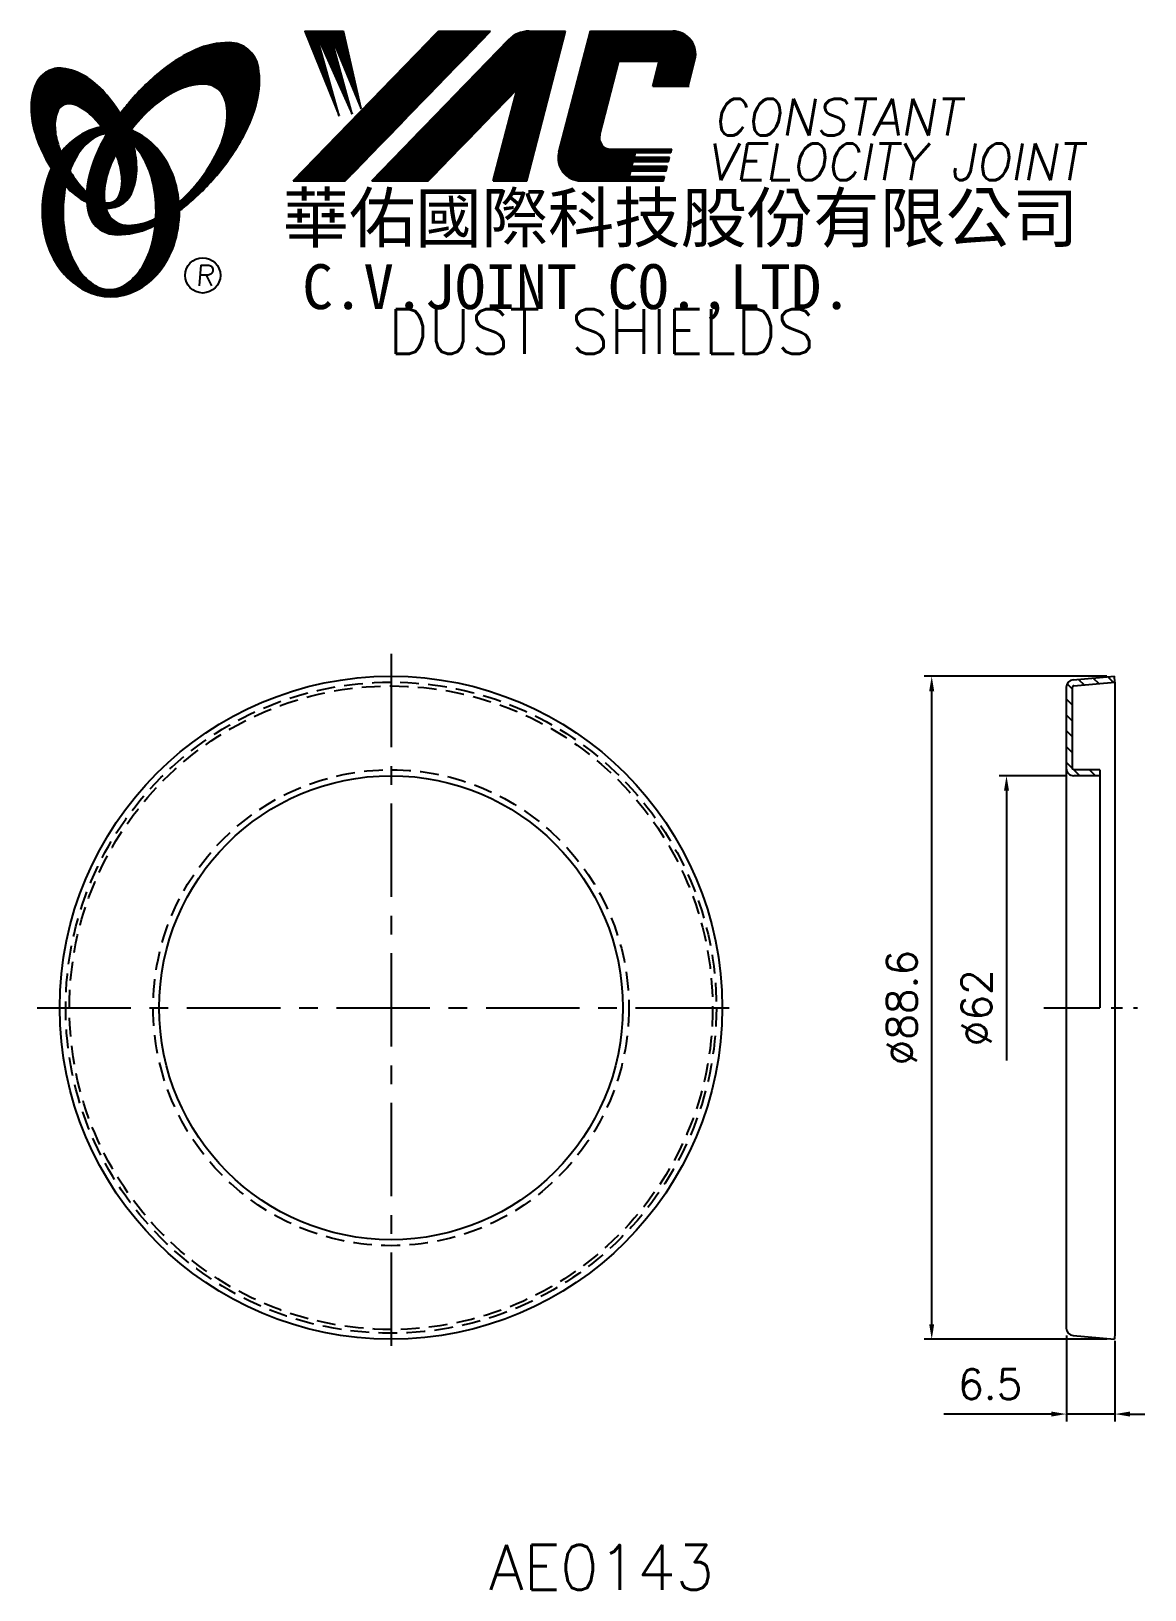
# Model space of a CAD drawing. Extents: x 106 to 255, y 3 to 211.
import ezdxf
from ezdxf.enums import TextEntityAlignment as Align

# ---------------------------------------------------------------- set-up
doc = ezdxf.new("R2010")
doc.units = 0
doc.header["$LTSCALE"] = 10
doc.header["$MEASUREMENT"] = 0
doc.linetypes.add('CENTER', pattern=[2, 1.25, -0.25, 0.25, -0.25])
doc.linetypes.add('HIDDEN', pattern=[0.375, 0.25, -0.125])
doc.layers.get('0').update_dxf_attribs({"linetype": 'CONTINUOUS'})
doc.layers.get('DEFPOINTS').update_dxf_attribs({"linetype": 'CONTINUOUS'})
doc.layers.add('4', color=4, linetype='CONTINUOUS')
doc.styles.add('CHINA', font='KAIU.TTF')
doc.styles.add('ITALICC', font='simplex.shx')
doc.dimstyles.new('STANDARD$0', dxfattribs={"dimtxt": 4, "dimasz": 2, "dimexe": 1, "dimexo": 1, "dimgap": 2, "dimtad": 1, "dimdec": 4, "dimzin": 10, "dimtxsty": 'ITALICC', "dimcen": 2, "dimclrd": 5, "dimclre": 5, "dimclrt": 18, "dimaunit": 1, "dimazin": 3, "dimtp": 0.1, "dimtfac": 0.7, "dimtdec": 4, "dimtmove": 0, "dimatfit": 3, "dimtolj": 1, "dimtzin": 10})
pattern_1 = [(45, (175.518777, -32.939753), (-0.00727476112, 0.00727476112), [])]
pattern_2 = [(45, (6.928231, 3.364656), (-0.00883883476, 0.00883883476), [])]

# ---------------------------------------------------------------- blocks, each defined once
blk = doc.blocks.new('*D14')
at = {"color": 5, "linetype": 'BYBLOCK'}
for p, q in [((249.81, 124.6), (225.38, 124.6)), ((226.38, 38), (226.38, 122.6)), ((249.81, 36), (225.38, 36))]:
    blk.add_line(p, q, dxfattribs=at)
for points in [[(226.04, 122.6), (226.71, 122.6), (226.38, 124.6)], [(226.04, 38), (226.71, 38), (226.38, 36)]]:
    blk.add_solid(points, dxfattribs=at)
at = {"layer": 'DEFPOINTS', "color": 0, "linetype": 'BYBLOCK'}
for p in [(226.38, 124.6), (250.81, 124.6), (250.81, 36)]:
    blk.add_point(p, dxfattribs=at)
at = {"color": 18, "linetype": 'BYBLOCK', "insert": (222.38, 80.3), "char_height": 4, "attachment_point": 5, "rotation": 90, "style": 'ITALICC'}
blk.add_mtext('\\A1;∅88.6', dxfattribs=at)
blk = doc.blocks.new('*D15')
at = {"color": 5, "linetype": 'BYBLOCK'}
for p, q in [((244.38, 111.3), (235.38, 111.3)), ((236.38, 109.3), (236.38, 73.25))]:
    blk.add_line(p, q, dxfattribs=at)
blk.add_solid([(236.04, 109.3), (236.71, 109.3), (236.38, 111.3)], dxfattribs=at)
at = {"layer": 'DEFPOINTS', "color": 0, "linetype": 'BYBLOCK'}
for p in [(236.38, 111.3), (245.38, 111.3), (244.38, 49.3)]:
    blk.add_point(p, dxfattribs=at)
at = {"color": 18, "linetype": 'BYBLOCK', "insert": (232.38, 80.3), "char_height": 4, "attachment_point": 5, "rotation": 90, "style": 'ITALICC'}
blk.add_mtext('\\A1;∅62', dxfattribs=at)
blk = doc.blocks.new('*D16')
at = {"color": 5, "linetype": 'BYBLOCK'}
for p, q in [((244.38, 36.48), (244.38, 25)), ((250.88, 35.8), (250.88, 25)), ((242.38, 26), (228, 26)), ((250.88, 26), (244.38, 26)), ((252.88, 26), (254.88, 26))]:
    blk.add_line(p, q, dxfattribs=at)
for points in [[(242.38, 26.34), (242.38, 25.67), (244.38, 26)], [(252.88, 26.34), (252.88, 25.67), (250.88, 26)]]:
    blk.add_solid(points, dxfattribs=at)
at = {"layer": 'DEFPOINTS', "color": 0, "linetype": 'BYBLOCK'}
for p in [(244.38, 37.48), (250.88, 36.8), (244.38, 26)]:
    blk.add_point(p, dxfattribs=at)
at = {"color": 18, "linetype": 'BYBLOCK', "insert": (234.19, 30), "char_height": 4, "attachment_point": 5, "style": 'ITALICC'}
blk.add_mtext('\\A1;6.5', dxfattribs=at)

msp = doc.modelspace()

# ---------------------------------------------------------------- hatches: boundary and pattern name
at = {"layer": '4', "linetype": 'CONTINUOUS'}
h = msp.add_hatch(dxfattribs=at)
h.set_pattern_fill('ANSI31', color=5, scale=0.1, style=0)
h.set_pattern_definition(pattern_2)
h.paths.add_polyline_path([(167.38694, 210.79564), (160.42963, 210.79564), (141.01302, 190.79188), (147.97033, 190.79188)])
h.paths.add_polyline_path([(170.93383, 203.03007), (167.75345, 190.79188), (172.23444, 190.79188), (177.43287, 210.79564), (172.53615, 210.79564, 0.202785967), (169.80207, 209.63922), (151.50794, 190.79188), (159.05486, 190.79188)])
h.paths.add_polyline_path([(184.56093, 206.79722), (189.95465, 206.79722), (189.08563, 203.45321), (193.80246, 203.45321), (194.71917, 206.98077, 0.490800957), (191.76897, 210.79564), (180.73466, 210.79564), (176.5276, 194.60675, 0.490800957), (179.4778, 190.79188), (190.51212, 190.79188), (190.66657, 191.38619), (185.94974, 191.38619), (186.14311, 192.13028), (190.85993, 192.13028), (191.01849, 192.74041), (186.30167, 192.74041), (186.46291, 193.36088), (191.17973, 193.36088), (191.33592, 193.96187), (186.61909, 193.96187), (186.7759, 194.56525), (191.49272, 194.56525), (191.60945, 195.01445), (183.4697, 195.01445, -0.490800957), (181.9946, 196.92188)])
h = msp.add_hatch(dxfattribs=at)
h.set_pattern_fill('ANSI31', color=1, scale=0.1, style=0)
h.set_pattern_definition(pattern_2)
h.paths.add_polyline_path([(147.745, 210.79564), (142.56767, 210.79564), (147.13844, 199.4919), (144.0725, 210.44988), (148.90724, 199.72756), (145.95923, 210.44988), (150.08645, 200.43453)])
h = msp.add_hatch(dxfattribs=at)
h.set_pattern_fill('ANSI31', color=5, scale=0.082305, style=0)
h.set_pattern_definition([(45, (6.928231, 3.364656), (-0.00727476112, 0.00727476112), [])])
h.paths.add_polyline_path([(128.9637, 203.73316, -0.172879177), (130.90518, 203.07459, -0.172879177), (131.99247, 201.33654, -0.104527385), (132.02025, 198.00835, -0.065680101), (130.85072, 194.6064, -0.051823203), (128.4103, 190.76401, -0.044272532), (125.73533, 187.93767, -0.020203161), (125.78891, 186.79975, 0.006517006), (126.19346, 187.11183, 0.049863361), (130.74689, 191.52489, 0.049863361), (134.33652, 196.75206, 0.063682799), (136.15757, 201.3794, 0.103597411), (136.34687, 205.96337, 0.177892575), (134.99826, 208.33365, 0.177892575), (132.43587, 209.26698, 0.103597411), (127.94807, 208.31393, 0.063682799), (123.69033, 205.74486, 0.049863361), (119.1369, 201.3318, 0.016070017), (117.8662, 199.72549, -0.007061632), (118.11349, 199.28845, -0.031648676), (119.06607, 197.25188, -0.008069351), (119.49798, 197.81619, -0.051823203), (122.67635, 201.07464, -0.065680101), (125.71828, 202.995, -0.104527385)])
h.paths.add_polyline_path([(115.88803, 190.57184, -0.065680101), (117.05756, 193.9738, -0.006063428), (117.3015, 194.44881, 0.027613469), (116.57467, 196.03688, 0.017011252), (116.04125, 196.97186, 0.007829282), (115.54726, 196.10463, 0.063682799), (113.72622, 191.47729, 0.103597411), (113.53692, 186.89331, 0.177892575), (114.88553, 184.52304, 0.177892575), (117.44792, 183.58971, 0.103597411), (121.93572, 184.54276, 0.008811776), (122.56269, 184.83283, 0.013922709), (122.64001, 185.80264, -0.009086703), (122.19, 185.5852, -0.104527385), (118.94458, 184.84703, -0.172879177), (117.0031, 185.5056, -0.172879177), (115.91581, 187.24365, -0.104527385)])
h = msp.add_hatch(dxfattribs=at)
h.set_pattern_fill('ANSI31', color=3, scale=0.082305, style=0)
h.set_pattern_definition(pattern_1)
h.paths.add_polyline_path([(113.1672, 204.784, 0.106488277), (110.22532, 205.82257, 0.158297415), (108.13512, 205.42753, 0.158297415), (106.67579, 203.87984, 0.106488277), (105.96498, 200.84207, 0.071723199), (106.38302, 197.52911, 0.058080454), (107.928, 193.71373, 0.058080454), (110.30905, 190.35593, 0.071723199), (112.87429, 188.21818, 0.020895977), (113.41448, 187.91619, -0.030777155), (113.39857, 189.29241, -0.042059526), (112.30221, 190.45517, -0.04691039), (110.68305, 192.93632, -0.04691039), (109.55477, 195.67581, -0.060581117), (109.15267, 197.93788, -0.10187153), (109.46429, 200.02608, -0.185892489), (110.24438, 200.91772, -0.185892489), (111.42102, 201.05584, -0.10187153), (113.31867, 200.1303, -0.060581117), (114.9555, 198.51803, -0.04691039), (116.57467, 196.03688, -0.04691039), (117.70295, 193.2974, -0.060581117), (118.10505, 191.03533, -0.10187153), (117.79343, 188.94713, -0.185892489), (117.01334, 188.05549, -0.185892489), (115.8367, 187.91737, -0.002013383), (115.7959, 187.92799, 0.021593804), (115.91581, 187.24365, 0.006477741), (115.93381, 187.16662, 0.14950097), (117.90637, 187.57465, 0.158297415), (119.3657, 189.12234, 0.106488277), (120.07651, 192.16011, 0.071723199), (119.65847, 195.47307, 0.058080454), (118.11349, 199.28845, 0.058080454), (115.73244, 202.64624, 0.071723199)])
h = msp.add_hatch(dxfattribs=at)
h.set_pattern_fill('ANSI31', color=1, scale=0.082305, style=0)
h.set_pattern_definition(pattern_1)
h.paths.add_polyline_path([(114.26082, 196.46055, -0.120168026), (115.95261, 197.11394, 0.016865385), (115.35285, 197.99668, 0.076648372), (113.19663, 197.27776, 0.104809576), (110.11217, 194.76466, 0.005838257), (109.94523, 194.55246, 0.028089978), (110.68305, 192.93632, 0.014237292), (111.12518, 192.15128, -0.045767751), (112.05036, 194.08812, -0.106890197)])
h.paths.add_polyline_path([(110.22945, 186.70593, -0.048711043), (110.55956, 190.08627, -0.007865741), (110.30905, 190.35593, -0.037695478), (108.67318, 192.47469, 0.03042545), (108.14785, 191.17072, 0.080710289), (107.42241, 186.70593, 0.080710289), (108.14785, 182.24114, 0.089265679), (110.11217, 178.6472, 0.104809576), (113.19663, 176.1341, 0.11926607), (116.60582, 175.30916, 0.11926607), (120.01501, 176.1341, 0.104809576), (123.09947, 178.6472, 0.089265679), (125.06379, 182.24114, 0.080710289), (125.78923, 186.70593, 0.080710289), (125.06379, 191.17072, 0.089265679), (123.09947, 194.76466, 0.104809576), (120.01501, 197.27776, 0.025513357), (119.32178, 197.59051, 0.004818181), (119.06607, 197.25188, -0.023722145), (119.60729, 195.65513, -0.065307489), (120.84247, 194.08812, -0.073950765), (122.15492, 190.89039, -0.060532391), (122.66337, 186.70593, -0.060532391), (122.15492, 182.52147, -0.073950765), (120.84247, 179.32374, -0.106890197), (118.63201, 176.95131, -0.153118262), (116.44641, 176.26593, -0.153118262), (114.26082, 176.95131, -0.106890197), (112.05036, 179.32374, -0.073950765), (110.73791, 182.52147, -0.060532391)])
h = msp.add_hatch(dxfattribs=at)
h.set_pattern_fill('ANSI31', color=5, scale=12, angle=90, style=0)
h.set_pattern_definition([(135, (18.9954, 5.4246), (-1.06066, -1.06066), [])])
h.paths.add_polyline_path([(248.87642, 111.30155), (248.87642, 112.10155), (245.37642, 112.10155, -0.414213562), (245.17642, 112.30155), (245.17642, 123.10078, -0.44007883), (245.37642, 123.31909), (250.87642, 123.80155), (250.80651, 124.59849), (245.28903, 124.1145, 0.388812861), (244.37642, 123.11832), (244.37642, 112.30155, 0.414213562), (245.37642, 111.30155)])

# ---------------------------------------------------------------- linework, layer by layer
at = {"layer": '4', "color": 5, "linetype": 'CONTINUOUS'}
for p, q in [((141.01302, 190.79188), (160.42963, 210.79564)), ((147.97033, 190.79188), (167.38694, 210.79564)), ((160.42963, 210.79564), (167.38694, 210.79564)), ((172.23444, 190.79188), (177.43287, 210.79564)), ((172.53615, 210.79564), (177.43287, 210.79564)), ((176.5276, 194.60675), (180.73466, 210.79564)), ((180.73466, 210.79564), (191.76897, 210.79564)), ((151.50794, 190.79188), (169.80207, 209.63922)), ((181.9946, 196.92188), (184.56093, 206.79722)), ((184.56093, 206.79722), (189.95465, 206.79722)), ((189.08563, 203.45321), (189.95465, 206.79722)), ((193.80246, 203.45321), (194.71917, 206.98077)), ((159.05486, 190.79188), (170.93383, 203.03007)), ((167.75345, 190.79188), (170.93383, 203.03007)), ((189.08563, 203.45321), (193.95289, 203.45321)), ((183.4697, 195.01445), (191.60945, 195.01445)), ((186.61909, 193.96187), (186.7759, 194.56525)), ((186.61909, 193.96187), (191.33592, 193.96187)), ((186.7759, 194.56525), (191.49272, 194.56525)), ((191.17973, 193.36088), (191.33592, 193.96187)), ((191.49272, 194.56525), (191.60945, 195.01445)), ((185.94974, 191.38619), (186.14311, 192.13028)), ((186.14311, 192.13028), (190.85993, 192.13028)), ((186.30167, 192.74041), (186.46291, 193.36088)), ((186.30167, 192.74041), (191.01849, 192.74041)), ((186.46291, 193.36088), (191.17973, 193.36088)), ((190.85993, 192.13028), (191.01849, 192.74041)), ((141.01302, 190.79188), (147.97033, 190.79188)), ((151.50794, 190.79188), (159.05486, 190.79188)), ((167.75345, 190.79188), (172.23444, 190.79188)), ((179.4778, 190.79188), (190.51212, 190.79188)), ((185.94974, 191.38619), (190.66657, 191.38619)), ((190.51212, 190.79188), (190.66657, 191.38619))]:
    msp.add_line(p, q, dxfattribs=at)
at = {"layer": '4', "color": 1, "linetype": 'CONTINUOUS'}
for p, q in [((142.56767, 210.79564), (147.13844, 199.4919)), ((142.56767, 210.79564), (147.745, 210.79564)), ((147.13844, 199.4919), (144.0725, 210.44988)), ((144.0725, 210.44988), (148.90724, 199.72756)), ((148.90724, 199.72756), (145.95923, 210.44988)), ((145.95923, 210.44988), (150.08645, 200.43453)), ((150.08645, 200.43453), (147.745, 210.79564))]:
    msp.add_line(p, q, dxfattribs=at)
at = {"layer": '4', "color": 5, "linetype": 'CENTER'}
for p, q in [((154.07949, 127.59849), (154.07949, 33.00461)), ((106.78255, 80.30155), (201.37643, 80.30155))]:
    msp.add_line(p, q, dxfattribs=at)
at = {"layer": '4', "color": 7, "linetype": 'CONTINUOUS'}
for p, q in [((244.37642, 123.11832), (244.37642, 37.48477)), ((245.17642, 123.10078), (245.17642, 112.30155)), ((245.28903, 124.1145), (250.80651, 124.59849)), ((245.37642, 123.31909), (250.87642, 123.80155)), ((250.87642, 123.80155), (250.80651, 124.59849)), ((250.87642, 123.80155), (250.87642, 36.80155)), ((248.87642, 112.10155), (245.37642, 112.10155)), ((248.87642, 111.30155), (245.37642, 111.30155)), ((248.87642, 112.10155), (248.87642, 80.30155)), ((245.28903, 36.4886), (250.80651, 36.00461)), ((250.87642, 36.80155), (250.80651, 36.00461))]:
    msp.add_line(p, q, dxfattribs=at)
at = {"layer": '4', "color": 5, "linetype": 'CENTER', "ltscale": 0.6}
msp.add_line((241.37642, 80.30155), (253.87642, 80.30155), dxfattribs=at)
at = {"layer": '4', "color": 5, "linetype": 'CONTINUOUS'}
for points in [[(125.78891, 186.79975, 0.006517006), (126.19346, 187.11183, 0.049863361), (130.74689, 191.52489, 0.049863361), (134.33652, 196.75206, 0.063682799), (136.15757, 201.3794, 0.103597411), (136.34687, 205.96337, 0.177892575), (134.99826, 208.33365, 0.177892575), (132.43587, 209.26698, 0.103597411), (127.94807, 208.31393, 0.063682799), (123.69033, 205.74486, 0.049863361), (119.1369, 201.3318, 0.016070017), (117.8662, 199.72549)], [(125.73533, 187.93767, 0.044272532), (128.4103, 190.76401, 0.051823203), (130.85072, 194.6064, 0.065680101), (132.02025, 198.00835, 0.104527385), (131.99247, 201.33654, 0.172879177), (130.90518, 203.07459, 0.172879177), (128.9637, 203.73316, 0.104527385), (125.71828, 202.995, 0.065680101), (122.67635, 201.07464, 0.051823203), (119.49798, 197.81619, 0.008069351), (119.06607, 197.25188)], [(116.04125, 196.97186, 0.007829282), (115.54726, 196.10463, 0.063682799), (113.72622, 191.47729, 0.103597411), (113.53692, 186.89331, 0.177892575), (114.88553, 184.52304, 0.177892575), (117.44792, 183.58971, 0.103597411), (121.93572, 184.54276, 0.008811776), (122.56269, 184.83283, 0.008811776)], [(117.3015, 194.44881, 0.006063428), (117.05756, 193.9738, 0.065680101), (115.88803, 190.57184, 0.104527385), (115.91581, 187.24365, 0.172879177), (117.0031, 185.5056, 0.172879177), (118.94458, 184.84703, 0.104527385), (122.19, 185.5852, 0.009086703), (122.64001, 185.80264, 0.009086703)]]:
    msp.add_lwpolyline(points, format="xyb", dxfattribs=at)
at = {"layer": '4', "color": 3, "linetype": 'CONTINUOUS'}
for points in [[(115.93381, 187.16662, 0.14950097), (117.90637, 187.57465, 0.158297415), (119.3657, 189.12234, 0.106488277), (120.07651, 192.16011, 0.071723199), (119.65847, 195.47307, 0.058080454), (118.11349, 199.28845, 0.058080454), (115.73244, 202.64624, 0.071723199), (113.1672, 204.784, 0.106488277), (110.22532, 205.82257, 0.158297415), (108.13512, 205.42753, 0.158297415), (106.67579, 203.87984, 0.106488277), (105.96498, 200.84207, 0.071723199), (106.38302, 197.52911, 0.058080454), (107.928, 193.71373, 0.058080454), (110.30905, 190.35593, 0.071723199), (112.87429, 188.21818, 0.020895977), (113.41448, 187.91619, 0.020895977)], [(115.7959, 187.92799, 0.002013383), (115.8367, 187.91737, 0.185892489), (117.01334, 188.05549, 0.185892489), (117.79343, 188.94713, 0.10187153), (118.10505, 191.03533, 0.060581117), (117.70295, 193.2974, 0.04691039), (116.57467, 196.03688, 0.04691039), (114.9555, 198.51803, 0.060581117), (113.31867, 200.1303, 0.10187153), (111.42102, 201.05584, 0.185892489), (110.24438, 200.91772, 0.185892489), (109.46429, 200.02608, 0.10187153), (109.15267, 197.93788, 0.060581117), (109.55477, 195.67581, 0.04691039), (110.68305, 192.93632, 0.04691039), (112.30221, 190.45517, 0.042059526), (113.39857, 189.29241, 0.042059526)]]:
    msp.add_lwpolyline(points, format="xyb", dxfattribs=at)
at = {"layer": '4', "color": 1, "linetype": 'CONTINUOUS'}
for points in [[(115.35285, 197.99668, 0.076648372), (113.19663, 197.27776, 0.104809576), (110.11217, 194.76466, 0.005838257), (109.94523, 194.55246, 0.005838257)], [(108.67318, 192.47469, 0.03042545), (108.14785, 191.17072, 0.080710289), (107.42241, 186.70593, 0.080710289), (108.14785, 182.24114, 0.089265679), (110.11217, 178.6472, 0.104809576), (113.19663, 176.1341, 0.11926607), (116.60582, 175.30916, 0.11926607), (120.01501, 176.1341, 0.104809576), (123.09947, 178.6472, 0.089265679), (125.06379, 182.24114, 0.080710289), (125.78923, 186.70593, 0.080710289), (125.06379, 191.17072, 0.089265679), (123.09947, 194.76466, 0.104809576), (120.01501, 197.27776, 0.025513357), (119.32178, 197.59051, 0.025513357)], [(115.95261, 197.11394, 0.120168026), (114.26082, 196.46055, 0.106890197), (112.05036, 194.08812, 0.045767751), (111.12518, 192.15128, 0.045767751)], [(110.55956, 190.08627, 0.048711043), (110.22945, 186.70593, 0.060532391), (110.73791, 182.52147, 0.073950765), (112.05036, 179.32374, 0.106890197), (114.26082, 176.95131, 0.153118262), (116.44641, 176.26593, 0.153118262), (118.63201, 176.95131, 0.106890197), (120.84247, 179.32374, 0.073950765), (122.15492, 182.52147, 0.060532391), (122.66337, 186.70593, 0.060532391), (122.15492, 190.89039, 0.073950765), (120.84247, 194.08812, 0.065307489), (119.60729, 195.65513)]]:
    msp.add_lwpolyline(points, format="xyb", dxfattribs=at)
at = {"layer": '4', "color": 5, "linetype": 'CONTINUOUS'}
msp.add_circle((128.91006, 178.16021), 2.35282, dxfattribs=at)
at = {"layer": '4', "color": 7, "linetype": 'CONTINUOUS'}
for radius in [44.29694, 31]:
    msp.add_circle((154.07949, 80.30155), radius, dxfattribs=at)
at = {"layer": '4', "color": 5, "linetype": 'HIDDEN'}
for radius in [43.5, 43, 31.8]:
    msp.add_circle((154.07949, 80.30155), radius, dxfattribs=at)
at = {"layer": '4', "color": 5, "linetype": 'CONTINUOUS'}
for centre, radius, start, end in [((172.53615, 206.9854), 3.81024, 90, 135.8533387), ((191.76897, 207.74745), 3.04819, 345.4326059, 90), ((183.4697, 196.53854), 1.5241, 165.4326059, 270), ((179.4778, 193.84007), 3.04819, 165.4326059, 270)]:
    msp.add_arc(centre, radius, start, end, dxfattribs=at)
at = {"layer": '4', "color": 7, "linetype": 'CONTINUOUS'}
for centre, radius, start, end in [((245.37642, 123.11832), 1, 95.0131138, 180), ((245.37642, 123.11832), 0.20077, 90, 185.0131138), ((245.37642, 112.30155), 1, 180, 270), ((245.37642, 112.30155), 0.2, 180, 270), ((245.37642, 37.48477), 1, 180, 264.9868862)]:
    msp.add_arc(centre, radius, start, end, dxfattribs=at)

# ---------------------------------------------------------------- texts
at = {"layer": '4', "color": 5, "linetype": 'CONTINUOUS', "style": 'ITALICC'}
for s, height, oblique, p in [('CONSTANT', 4.9, 10, (197.16183, 196.86235)), ('VELOCITY JOINT', 4.9, 10, (196.28361, 190.86696)), ('R', 2.75625, 5, (127.95137, 176.75061))]:
    msp.add_text(s, height=height, dxfattribs=dict(at, oblique=oblique)).set_placement(p)
at = {"layer": '4', "color": 7, "linetype": 'CONTINUOUS', "style": 'CHINA'}
for s, height, p in [('華佑國際科技股份有限公司', 6.5, (139.59967, 182.60203)), ('C.V.JOINT CO.,LTD.', 6, (142.2283, 173.65581))]:
    msp.add_text(s, height=height, dxfattribs=at).set_placement(p)
at = {"layer": '4', "color": 18, "linetype": 'CONTINUOUS', "style": 'ITALICC'}
for s, p in [('DUST SHIELDS', (182.23103, 167.66299)), ('AE0143', (182.23103, 2.5156))]:
    msp.add_text(s, height=6, dxfattribs=at).set_placement(p, align=Align.CENTER)

# ---------------------------------------------------------------- dimensions: what is measured, and where the dimension line sits
at = {"layer": '4', "color": 7, "linetype": 'CONTINUOUS'}
dim = msp.add_linear_dim(base=(226.37647, 124.59849), p1=(250.80651, 36.00461), p2=(250.80651, 124.59849), angle=90, text='%%C88.6', dimstyle='STANDARD$0', dxfattribs=at)
dim.commit()
dim.dimension.update_dxf_attribs({"geometry": '*D14', "text_midpoint": (222.37647, 80.30155)})
dim = msp.add_linear_dim(base=(236.37642, 111.30155), p1=(244.37642, 49.30155), p2=(245.37642, 111.30155), angle=90, text='%%C62', dimstyle='STANDARD$0', override={"dimcen": -2, "dimse1": 1, "dimsd1": 1}, dxfattribs=at)
dim.commit()
dim.dimension.update_dxf_attribs({"geometry": '*D15', "text_midpoint": (232.37642, 80.30155)})
dim = msp.add_linear_dim(base=(244.37642, 26.00465), p1=(250.87642, 36.80155), p2=(244.37642, 37.48477), text='6.5', dimstyle='STANDARD$0', dxfattribs=at)
dim.commit()
dim.dimension.update_dxf_attribs({"geometry": '*D16', "text_midpoint": (234.18594, 30.00465)})

doc.saveas('drawing.dxf')
